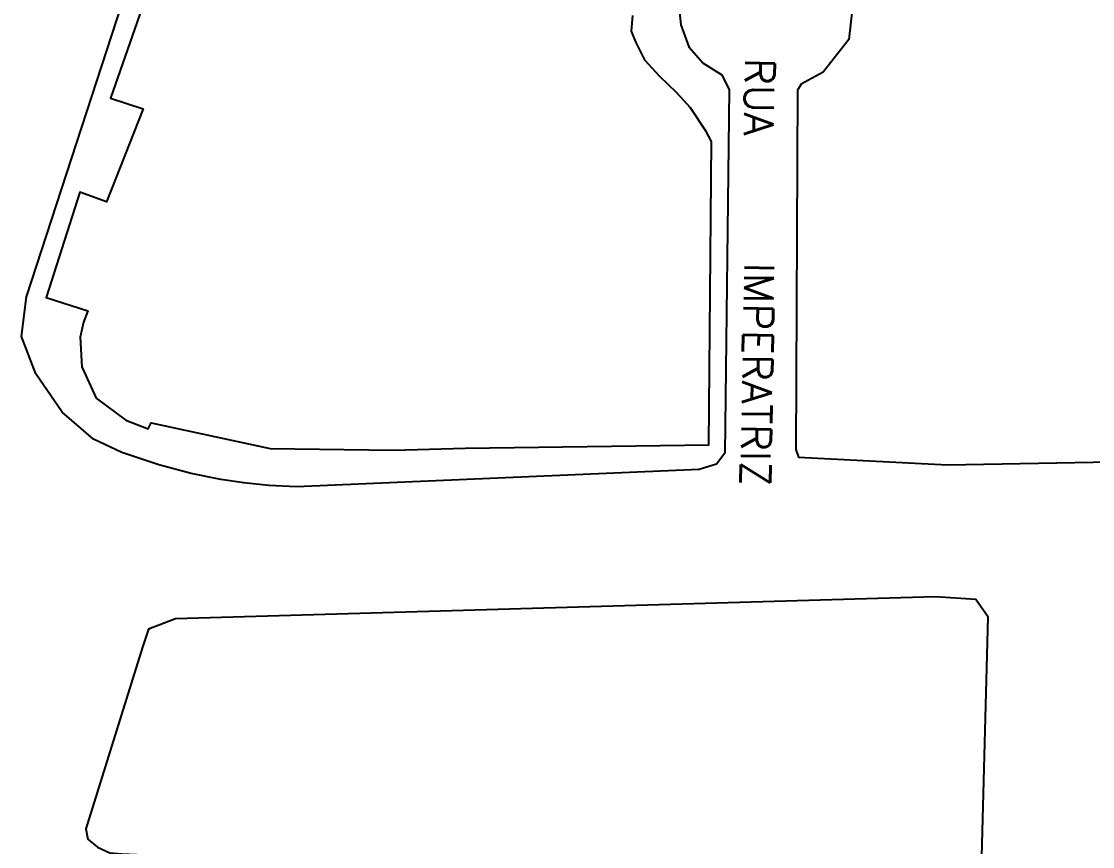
# Model space of a CAD drawing. Header units: millimetres. Extents: x -210 to 1173, y -437 to 320.
# Drawn here: x 198 to 306.4, y -35 to 48.5 of the extents above; entities that cross this region are included whole.
import ezdxf

# ---------------------------------------------------------------- set-up
doc = ezdxf.new("R2010")
doc.units = ezdxf.units.MM
doc.header["$LTSCALE"] = 0.3
for name, color, linetype in [('330', 254, 'Continuous'), ('500', 254, 'Continuous'), ('551', 255, 'Continuous')]:
    doc.layers.add(name, color=color, linetype=linetype)
doc.styles.add('ROMANS', font='romans.shx')

msp = doc.modelspace()

# ---------------------------------------------------------------- linework, layer by layer
at = {"layer": '330'}
msp.add_polyline3d([(211.67, 54.051, 0), (207.022, 40.689, 0), (210.31, 39.627, 0), (206.626, 30.223, 0), (203.908, 31.205, 0), (200.499, 20.537, 0), (204.736, 19.185, 0), (204.289, 18.05, 0), (203.956, 16.517, 0), (204.107, 13.513, 0), (205.566, 10.369, 0), (208.569, 8.121, 0), (210.825, 7.274, 0), (211.144, 7.88, 0), (223.177, 5.264, 0), (235.655, 5.112, 0), (242.916, 5.297, 0), (267.531, 5.64, 0), (267.794, 36.312, 0), (267.27, 37.317, 0), (265.671, 39.732, 0), (264.285, 41.283, 0), (262.589, 42.89, 0), (261.112, 44.508, 0), (260.166, 46.394, 0), (259.715, 47.478, 0), (259.839, 49.08, 0)], dxfattribs=at)
at = {"layer": '500'}
msp.add_polyline3d([(264.423, 50.692, 0), (264.695, 48.112, 0), (265.534, 45.892, 0), (266.984, 44.231, 0), (268.84, 43.067, 0), (269.612, 41.537, 0), (269.158, 4.8, 0), (268.309, 3.68, 0), (266.556, 3.133, 0), (225.824, 1.395, 0), (223.022, 1.52, 0), (220.524, 1.795, 0), (218.172, 2.143, 0), (215.167, 2.742, 0), (211.906, 3.622, 0), (208.154, 4.873, 0), (205.319, 6.221, 0), (202.141, 8.933, 0), (199.466, 12.813, 0), (198.012, 16.608, 0), (198.534, 20.608, 0), (210.21, 56.52, 0)], dxfattribs=at)
msp.add_polyline3d([(284.168, 54.248, 0), (282.855, 53.842, 0), (282.363, 53.067, 0), (282.063, 49.893, 0), (281.685, 46.653, 0), (279.095, 43.321, 0), (276.897, 42.12, 0), (276.508, 41.498, 0), (276.335, 5.156, 0), (276.61, 4.396, 0), (291.671, 3.605, 0), (319.283, 4.134, 0), (322.197, 5.08, 0), (323.357, 7.12, 0), (323.37, 49.395, 0), (322.677, 50.712, 0), (320.961, 51.265, 0)], close=True, dxfattribs=at)
at = {"layer": '551', "color": 250}
msp.add_polyline3d([(208.167, -35.726, 0), (290.81, -39.401, 0), (294.013, -38.598, 0), (295.145, -35.99, 0), (295.783, -11.806, 0), (294.548, -10.002, 0), (290.474, -9.731, 0), (213.613, -11.967, 0), (210.865, -13.01, 0), (210.26, -14.834, 0), (204.544, -33.196, 0), (204.734, -34.234, 0), (205.699, -35.066, 0), (206.959, -35.636, 0)], close=True, dxfattribs=at)

# ---------------------------------------------------------------- texts
at = {"layer": '551', "style": 'ROMANS'}
for s, p in [('RUA', (271.216, 44.788)), ('IMPERATRIZ', (271.146, 24.082))]:
    msp.add_text(s, height=3, rotation=268.95307, dxfattribs=at).set_placement(p)

doc.saveas('drawing.dxf')
